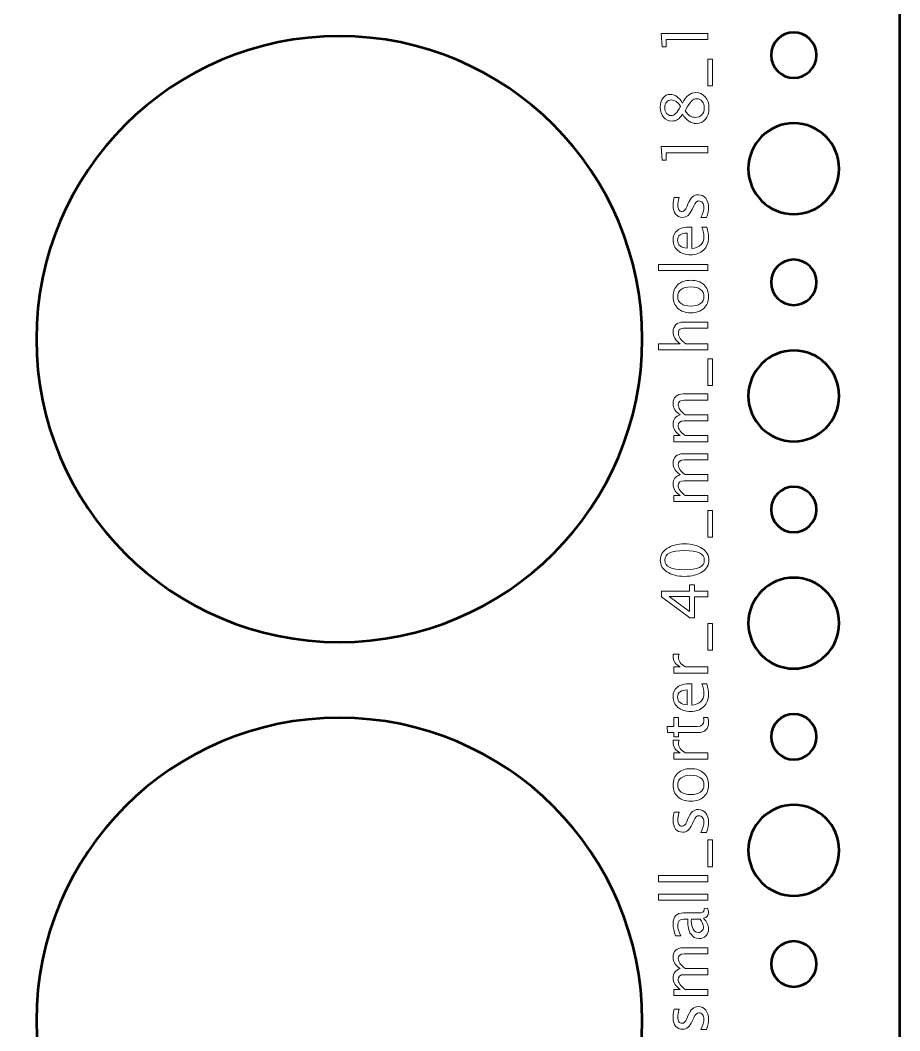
# Model space of a CAD drawing. Header units: centimetres. Extents: x -10.4 to 10.4, y -13.4 to 13.4.
# Drawn here: x 4.64 to 10.45, y 1.06 to 7.73 of the extents above; entities that cross this region are included whole.
import ezdxf

# ---------------------------------------------------------------- set-up
doc = ezdxf.new("R2010")
doc.units = ezdxf.units.CM
doc.header["$MEASUREMENT"] = 0
doc.layers.add('Layer 1', color=7, linetype='Continuous')

msp = doc.modelspace()

# ---------------------------------------------------------------- linework, layer by layer
at = {"layer": 'Layer 1', "lineweight": 53}
for points, knots in [([(9.95, -13.45), (9.95, -13.45), (-9.95, -13.45), (-9.95, -13.45), (-9.95, -13.45), (-10.22614, -13.45), (-10.45, -13.22614), (-10.45, -12.95), (-10.45, -12.95), (-10.45, -12.95), (-10.45, 12.95), (-10.45, 12.95), (-10.45, 12.95), (-10.45, 13.22614), (-10.22614, 13.45), (-9.95, 13.45), (-9.95, 13.45), (-9.95, 13.45), (9.95, 13.45), (9.95, 13.45), (9.95, 13.45), (10.22614, 13.45), (10.45, 13.22614), (10.45, 12.95), (10.45, 12.95), (10.45, 12.95), (10.45, -12.95), (10.45, -12.95), (10.45, -12.95), (10.45, -13.22614), (10.22614, -13.45), (9.95, -13.45)], [0, 0, 0, 0, 0.1111111, 0.1111111, 0.1111111, 0.1111111, 0.2222222, 0.2222222, 0.2222222, 0.2222222, 0.3333333, 0.3333333, 0.3333333, 0.3333333, 0.4444444, 0.4444444, 0.4444444, 0.4444444, 0.5555556, 0.5555556, 0.5555556, 0.5555556, 0.6666667, 0.6666667, 0.6666667, 0.6666667, 0.7777778, 0.7777778, 0.7777778, 0.7777778, 1, 1, 1, 1]), ([(4.75, 5.625), (4.75, 6.72957), (5.64543, 7.625), (6.75, 7.625), (6.75, 7.625), (7.85457, 7.625), (8.75, 6.72957), (8.75, 5.625), (8.75, 5.625), (8.75, 4.52043), (7.85457, 3.625), (6.75, 3.625), (6.75, 3.625), (5.64543, 3.625), (4.75, 4.52043), (4.75, 5.625)], [0, 0, 0, 0, 0.2, 0.2, 0.2, 0.2, 0.4, 0.4, 0.4, 0.4, 0.6, 0.6, 0.6, 0.6, 1, 1, 1, 1]), ([(9.75, 7.35), (9.66716, 7.35), (9.6, 7.41716), (9.6, 7.5), (9.6, 7.5), (9.6, 7.58284), (9.66716, 7.65), (9.75, 7.65), (9.75, 7.65), (9.83284, 7.65), (9.9, 7.58284), (9.9, 7.5), (9.9, 7.5), (9.9, 7.41716), (9.83284, 7.35), (9.75, 7.35)], [0, 0, 0, 0, 0.2, 0.2, 0.2, 0.2, 0.4, 0.4, 0.4, 0.4, 0.6, 0.6, 0.6, 0.6, 1, 1, 1, 1]), ([(9.75, 6.45), (9.58431, 6.45), (9.45, 6.58431), (9.45, 6.75), (9.45, 6.75), (9.45, 6.91569), (9.58431, 7.05), (9.75, 7.05), (9.75, 7.05), (9.91569, 7.05), (10.05, 6.91569), (10.05, 6.75), (10.05, 6.75), (10.05, 6.58431), (9.91569, 6.45), (9.75, 6.45)], [0, 0, 0, 0, 0.2, 0.2, 0.2, 0.2, 0.4, 0.4, 0.4, 0.4, 0.6, 0.6, 0.6, 0.6, 1, 1, 1, 1]), ([(9.75, 5.85), (9.66716, 5.85), (9.6, 5.91716), (9.6, 6), (9.6, 6), (9.6, 6.08284), (9.66716, 6.15), (9.75, 6.15), (9.75, 6.15), (9.83284, 6.15), (9.9, 6.08284), (9.9, 6), (9.9, 6), (9.9, 5.91716), (9.83284, 5.85), (9.75, 5.85)], [0, 0, 0, 0, 0.2, 0.2, 0.2, 0.2, 0.4, 0.4, 0.4, 0.4, 0.6, 0.6, 0.6, 0.6, 1, 1, 1, 1]), ([(9.75, 4.95), (9.58431, 4.95), (9.45, 5.08431), (9.45, 5.25), (9.45, 5.25), (9.45, 5.41569), (9.58431, 5.55), (9.75, 5.55), (9.75, 5.55), (9.91569, 5.55), (10.05, 5.41569), (10.05, 5.25), (10.05, 5.25), (10.05, 5.08431), (9.91569, 4.95), (9.75, 4.95)], [0, 0, 0, 0, 0.2, 0.2, 0.2, 0.2, 0.4, 0.4, 0.4, 0.4, 0.6, 0.6, 0.6, 0.6, 1, 1, 1, 1]), ([(9.75, 4.35), (9.66716, 4.35), (9.6, 4.41716), (9.6, 4.5), (9.6, 4.5), (9.6, 4.58284), (9.66716, 4.65), (9.75, 4.65), (9.75, 4.65), (9.83284, 4.65), (9.9, 4.58284), (9.9, 4.5), (9.9, 4.5), (9.9, 4.41716), (9.83284, 4.35), (9.75, 4.35)], [0, 0, 0, 0, 0.2, 0.2, 0.2, 0.2, 0.4, 0.4, 0.4, 0.4, 0.6, 0.6, 0.6, 0.6, 1, 1, 1, 1]), ([(9.75, 3.45), (9.58431, 3.45), (9.45, 3.58431), (9.45, 3.75), (9.45, 3.75), (9.45, 3.91569), (9.58431, 4.05), (9.75, 4.05), (9.75, 4.05), (9.91569, 4.05), (10.05, 3.91569), (10.05, 3.75), (10.05, 3.75), (10.05, 3.58431), (9.91569, 3.45), (9.75, 3.45)], [0, 0, 0, 0, 0.2, 0.2, 0.2, 0.2, 0.4, 0.4, 0.4, 0.4, 0.6, 0.6, 0.6, 0.6, 1, 1, 1, 1]), ([(9.75, 2.85), (9.66716, 2.85), (9.6, 2.91716), (9.6, 3), (9.6, 3), (9.6, 3.08284), (9.66716, 3.15), (9.75, 3.15), (9.75, 3.15), (9.83284, 3.15), (9.9, 3.08284), (9.9, 3), (9.9, 3), (9.9, 2.91716), (9.83284, 2.85), (9.75, 2.85)], [0, 0, 0, 0, 0.2, 0.2, 0.2, 0.2, 0.4, 0.4, 0.4, 0.4, 0.6, 0.6, 0.6, 0.6, 1, 1, 1, 1]), ([(4.75, 1.125), (4.75, 2.22957), (5.64543, 3.125), (6.75, 3.125), (6.75, 3.125), (7.85457, 3.125), (8.75, 2.22957), (8.75, 1.125), (8.75, 1.125), (8.75, 0.02043), (7.85457, -0.875), (6.75, -0.875), (6.75, -0.875), (5.64543, -0.875), (4.75, 0.02043), (4.75, 1.125)], [0, 0, 0, 0, 0.2, 0.2, 0.2, 0.2, 0.4, 0.4, 0.4, 0.4, 0.6, 0.6, 0.6, 0.6, 1, 1, 1, 1]), ([(9.75, 1.95), (9.58431, 1.95), (9.45, 2.08431), (9.45, 2.25), (9.45, 2.25), (9.45, 2.41569), (9.58431, 2.55), (9.75, 2.55), (9.75, 2.55), (9.91569, 2.55), (10.05, 2.41569), (10.05, 2.25), (10.05, 2.25), (10.05, 2.08431), (9.91569, 1.95), (9.75, 1.95)], [0, 0, 0, 0, 0.2, 0.2, 0.2, 0.2, 0.4, 0.4, 0.4, 0.4, 0.6, 0.6, 0.6, 0.6, 1, 1, 1, 1]), ([(9.75, 1.35), (9.66716, 1.35), (9.6, 1.41716), (9.6, 1.5), (9.6, 1.5), (9.6, 1.58284), (9.66716, 1.65), (9.75, 1.65), (9.75, 1.65), (9.83284, 1.65), (9.9, 1.58284), (9.9, 1.5), (9.9, 1.5), (9.9, 1.41716), (9.83284, 1.35), (9.75, 1.35)], [0, 0, 0, 0, 0.2, 0.2, 0.2, 0.2, 0.4, 0.4, 0.4, 0.4, 0.6, 0.6, 0.6, 0.6, 1, 1, 1, 1])]:
    msp.add_open_spline(points, degree=3, knots=knots, dxfattribs=at)
at = {"layer": 'Layer 1', "color": 5, "lineweight": 9}
for points, knots in [([(9.18252, 7.60231), (9.18252, 7.60231), (8.90693, 7.60231), (8.90693, 7.60231), (8.90693, 7.60231), (8.90693, 7.60231), (8.90693, 7.55363), (8.90693, 7.55363), (8.90693, 7.55363), (8.90693, 7.55363), (8.88153, 7.55363), (8.88153, 7.55363), (8.88153, 7.55363), (8.88153, 7.55363), (8.87391, 7.64295), (8.87391, 7.64295), (8.87391, 7.64295), (8.87391, 7.64295), (9.18252, 7.64295), (9.18252, 7.64295), (9.18252, 7.64295), (9.18252, 7.64295), (9.18252, 7.60231), (9.18252, 7.60231)], [0, 0, 0, 0, 0.1428571, 0.1428571, 0.1428571, 0.1428571, 0.2857143, 0.2857143, 0.2857143, 0.2857143, 0.4285714, 0.4285714, 0.4285714, 0.4285714, 0.5714286, 0.5714286, 0.5714286, 0.5714286, 0.7142857, 0.7142857, 0.7142857, 0.7142857, 1, 1, 1, 1]), ([(9.213, 7.29751), (9.213, 7.29751), (9.18252, 7.29751), (9.18252, 7.29751), (9.18252, 7.29751), (9.18252, 7.29751), (9.18252, 7.47362), (9.18252, 7.47362), (9.18252, 7.47362), (9.18252, 7.47362), (9.213, 7.47362), (9.213, 7.47362), (9.213, 7.47362), (9.213, 7.47362), (9.213, 7.29751), (9.213, 7.29751)], [0, 0, 0, 0, 0.2, 0.2, 0.2, 0.2, 0.4, 0.4, 0.4, 0.4, 0.6, 0.6, 0.6, 0.6, 1, 1, 1, 1]), ([(9.01594, 7.10941), (9.00423, 7.09261), (8.99336, 7.0809), (8.98327, 7.07434), (8.98327, 7.07434), (8.97325, 7.06778), (8.96112, 7.06453), (8.94694, 7.06453), (8.94694, 7.06453), (8.92379, 7.06453), (8.90503, 7.073), (8.89056, 7.08986), (8.89056, 7.08986), (8.8761, 7.1068), (8.86883, 7.12888), (8.86883, 7.15611), (8.86883, 7.15611), (8.86883, 7.18123), (8.87497, 7.20162), (8.88725, 7.21721), (8.88725, 7.21721), (8.89945, 7.23281), (8.9154, 7.24064), (8.93494, 7.24064), (8.93494, 7.24064), (8.96458, 7.24064), (8.9916, 7.22166), (9.01594, 7.18377), (9.01594, 7.18377), (9.03852, 7.22984), (9.06766, 7.25291), (9.10336, 7.25291), (9.10336, 7.25291), (9.12883, 7.25291), (9.14964, 7.24325), (9.16587, 7.22399), (9.16587, 7.22399), (9.18203, 7.20473), (9.19014, 7.17996), (9.19014, 7.14962), (9.19014, 7.14962), (9.19014, 7.11935), (9.18252, 7.09494), (9.16728, 7.07632), (9.16728, 7.07632), (9.15211, 7.05776), (9.13207, 7.04845), (9.10731, 7.04845), (9.10731, 7.04845), (9.07062, 7.04845), (9.04021, 7.06877), (9.01594, 7.10941)], [0, 0, 0, 0, 0.0714286, 0.0714286, 0.0714286, 0.0714286, 0.1428571, 0.1428571, 0.1428571, 0.1428571, 0.2142857, 0.2142857, 0.2142857, 0.2142857, 0.2857143, 0.2857143, 0.2857143, 0.2857143, 0.3571429, 0.3571429, 0.3571429, 0.3571429, 0.4285714, 0.4285714, 0.4285714, 0.4285714, 0.5, 0.5, 0.5, 0.5, 0.5714286, 0.5714286, 0.5714286, 0.5714286, 0.6428571, 0.6428571, 0.6428571, 0.6428571, 0.7142857, 0.7142857, 0.7142857, 0.7142857, 0.7857143, 0.7857143, 0.7857143, 0.7857143, 0.8571429, 0.8571429, 0.8571429, 0.8571429, 1, 1, 1, 1]), ([(9.03245, 7.13156), (9.04515, 7.11505), (9.05623, 7.10383), (9.06568, 7.09791), (9.06568, 7.09791), (9.07514, 7.09205), (9.08685, 7.08909), (9.10096, 7.08909), (9.10096, 7.08909), (9.11846, 7.08909), (9.13264, 7.09473), (9.14343, 7.10609), (9.14343, 7.10609), (9.15423, 7.11745), (9.15966, 7.13234), (9.15966, 7.15089), (9.15966, 7.15089), (9.15966, 7.16874), (9.15507, 7.18328), (9.14583, 7.1945), (9.14583, 7.1945), (9.13659, 7.20578), (9.12459, 7.21143), (9.10985, 7.21143), (9.10985, 7.21143), (9.098, 7.21143), (9.08791, 7.20797), (9.07972, 7.20099), (9.07972, 7.20099), (9.07154, 7.194), (9.06152, 7.18053), (9.04966, 7.16056), (9.04966, 7.16056), (9.04966, 7.16056), (9.03245, 7.13156), (9.03245, 7.13156)], [0, 0, 0, 0, 0.1, 0.1, 0.1, 0.1, 0.2, 0.2, 0.2, 0.2, 0.3, 0.3, 0.3, 0.3, 0.4, 0.4, 0.4, 0.4, 0.5, 0.5, 0.5, 0.5, 0.6, 0.6, 0.6, 0.6, 0.7, 0.7, 0.7, 0.7, 0.8, 0.8, 0.8, 0.8, 1, 1, 1, 1]), ([(9.00317, 7.16105), (8.98433, 7.18956), (8.96345, 7.20381), (8.94038, 7.20381), (8.94038, 7.20381), (8.92803, 7.20381), (8.91815, 7.19901), (8.9106, 7.18949), (8.9106, 7.18949), (8.90305, 7.17989), (8.89931, 7.1674), (8.89931, 7.15195), (8.89931, 7.15195), (8.89931, 7.13699), (8.90298, 7.12479), (8.91039, 7.1154), (8.91039, 7.1154), (8.9178, 7.10602), (8.92739, 7.10136), (8.93911, 7.10136), (8.93911, 7.10136), (8.95061, 7.10136), (8.96084, 7.1056), (8.97001, 7.11406), (8.97001, 7.11406), (8.97911, 7.12253), (8.99019, 7.13819), (9.00317, 7.16105)], [0, 0, 0, 0, 0.125, 0.125, 0.125, 0.125, 0.25, 0.25, 0.25, 0.25, 0.375, 0.375, 0.375, 0.375, 0.5, 0.5, 0.5, 0.5, 0.625, 0.625, 0.625, 0.625, 0.75, 0.75, 0.75, 0.75, 1, 1, 1, 1]), ([(9.18252, 6.85526), (9.18252, 6.85526), (8.90693, 6.85526), (8.90693, 6.85526), (8.90693, 6.85526), (8.90693, 6.85526), (8.90693, 6.80658), (8.90693, 6.80658), (8.90693, 6.80658), (8.90693, 6.80658), (8.88153, 6.80658), (8.88153, 6.80658), (8.88153, 6.80658), (8.88153, 6.80658), (8.87391, 6.8959), (8.87391, 6.8959), (8.87391, 6.8959), (8.87391, 6.8959), (9.18252, 6.8959), (9.18252, 6.8959), (9.18252, 6.8959), (9.18252, 6.8959), (9.18252, 6.85526), (9.18252, 6.85526)], [0, 0, 0, 0, 0.1428571, 0.1428571, 0.1428571, 0.1428571, 0.2857143, 0.2857143, 0.2857143, 0.2857143, 0.4285714, 0.4285714, 0.4285714, 0.4285714, 0.5714286, 0.5714286, 0.5714286, 0.5714286, 0.7142857, 0.7142857, 0.7142857, 0.7142857, 1, 1, 1, 1]), ([(9.17448, 6.42721), (9.17448, 6.42721), (9.13722, 6.42721), (9.13722, 6.42721), (9.13722, 6.42721), (9.15049, 6.45381), (9.15712, 6.47688), (9.15712, 6.49656), (9.15712, 6.49656), (9.15712, 6.50827), (9.15395, 6.51801), (9.1476, 6.5257), (9.1476, 6.5257), (9.14132, 6.53339), (9.13341, 6.53727), (9.12389, 6.53727), (9.12389, 6.53727), (9.10999, 6.53727), (9.09849, 6.52648), (9.08939, 6.50489), (9.08939, 6.50489), (9.08939, 6.50489), (9.0793, 6.48111), (9.0793, 6.48111), (9.0793, 6.48111), (9.06476, 6.44604), (9.04374, 6.42848), (9.01643, 6.42848), (9.01643, 6.42848), (8.99689, 6.42848), (8.98151, 6.43539), (8.97029, 6.44922), (8.97029, 6.44922), (8.95907, 6.46305), (8.9535, 6.48203), (8.9535, 6.50609), (8.9535, 6.50609), (8.9535, 6.51858), (8.95519, 6.5341), (8.95865, 6.55251), (8.95865, 6.55251), (8.95865, 6.55251), (8.96027, 6.56098), (8.96027, 6.56098), (8.96027, 6.56098), (8.96027, 6.56098), (8.99414, 6.56098), (8.99414, 6.56098), (8.99414, 6.56098), (8.98736, 6.53833), (8.98398, 6.52027), (8.98398, 6.50679), (8.98398, 6.50679), (8.98398, 6.49494), (8.98659, 6.48556), (8.99174, 6.47843), (8.99174, 6.47843), (8.99689, 6.47137), (9.0038, 6.46785), (9.01248, 6.46785), (9.01248, 6.46785), (9.02469, 6.46785), (9.03506, 6.47772), (9.04346, 6.49755), (9.04346, 6.49755), (9.04346, 6.49755), (9.05171, 6.51709), (9.05171, 6.51709), (9.05171, 6.51709), (9.06102, 6.53925), (9.0709, 6.55491), (9.08127, 6.56408), (9.08127, 6.56408), (9.09165, 6.57333), (9.10463, 6.57791), (9.12015, 6.57791), (9.12015, 6.57791), (9.13983, 6.57791), (9.15599, 6.57015), (9.16862, 6.55456), (9.16862, 6.55456), (9.18125, 6.53904), (9.1876, 6.51914), (9.1876, 6.49494), (9.1876, 6.49494), (9.1876, 6.47631), (9.18323, 6.45381), (9.17448, 6.42721)], [0, 0, 0, 0, 0.0434783, 0.0434783, 0.0434783, 0.0434783, 0.0869565, 0.0869565, 0.0869565, 0.0869565, 0.1304348, 0.1304348, 0.1304348, 0.1304348, 0.173913, 0.173913, 0.173913, 0.173913, 0.2173913, 0.2173913, 0.2173913, 0.2173913, 0.2608696, 0.2608696, 0.2608696, 0.2608696, 0.3043478, 0.3043478, 0.3043478, 0.3043478, 0.3478261, 0.3478261, 0.3478261, 0.3478261, 0.3913043, 0.3913043, 0.3913043, 0.3913043, 0.4347826, 0.4347826, 0.4347826, 0.4347826, 0.4782609, 0.4782609, 0.4782609, 0.4782609, 0.5217391, 0.5217391, 0.5217391, 0.5217391, 0.5652174, 0.5652174, 0.5652174, 0.5652174, 0.6086957, 0.6086957, 0.6086957, 0.6086957, 0.6521739, 0.6521739, 0.6521739, 0.6521739, 0.6956522, 0.6956522, 0.6956522, 0.6956522, 0.7391304, 0.7391304, 0.7391304, 0.7391304, 0.7826087, 0.7826087, 0.7826087, 0.7826087, 0.826087, 0.826087, 0.826087, 0.826087, 0.8695652, 0.8695652, 0.8695652, 0.8695652, 0.9130435, 0.9130435, 0.9130435, 0.9130435, 1, 1, 1, 1]), ([(9.17532, 6.36406), (9.18351, 6.33675), (9.1876, 6.3134), (9.1876, 6.29392), (9.1876, 6.29392), (9.1876, 6.26069), (9.17659, 6.23367), (9.15465, 6.21286), (9.15465, 6.21286), (9.13271, 6.19204), (9.10427, 6.1816), (9.06928, 6.1816), (9.06928, 6.1816), (9.03534, 6.1816), (9.00747, 6.19077), (8.98567, 6.20919), (8.98567, 6.20919), (8.96394, 6.2276), (8.95308, 6.25117), (8.95308, 6.27988), (8.95308, 6.27988), (8.95308, 6.30705), (8.96274, 6.32807), (8.98207, 6.34289), (8.98207, 6.34289), (9.00141, 6.35771), (9.02878, 6.36511), (9.06427, 6.36511), (9.06427, 6.36511), (9.06427, 6.36511), (9.07669, 6.3649), (9.07669, 6.3649), (9.07669, 6.3649), (9.07669, 6.3649), (9.07669, 6.22309), (9.07669, 6.22309), (9.07669, 6.22309), (9.13031, 6.22901), (9.15712, 6.25519), (9.15712, 6.30154), (9.15712, 6.30154), (9.15712, 6.31855), (9.15232, 6.33936), (9.14273, 6.36406), (9.14273, 6.36406), (9.14273, 6.36406), (9.17532, 6.36406), (9.17532, 6.36406)], [0, 0, 0, 0, 0.0769231, 0.0769231, 0.0769231, 0.0769231, 0.1538462, 0.1538462, 0.1538462, 0.1538462, 0.2307692, 0.2307692, 0.2307692, 0.2307692, 0.3076923, 0.3076923, 0.3076923, 0.3076923, 0.3846154, 0.3846154, 0.3846154, 0.3846154, 0.4615385, 0.4615385, 0.4615385, 0.4615385, 0.5384615, 0.5384615, 0.5384615, 0.5384615, 0.6153846, 0.6153846, 0.6153846, 0.6153846, 0.6923077, 0.6923077, 0.6923077, 0.6923077, 0.7692308, 0.7692308, 0.7692308, 0.7692308, 0.8461538, 0.8461538, 0.8461538, 0.8461538, 1, 1, 1, 1]), ([(9.04621, 6.2252), (9.04621, 6.2252), (9.04621, 6.32426), (9.04621, 6.32426), (9.04621, 6.32426), (9.00444, 6.32426), (8.98355, 6.30867), (8.98355, 6.27755), (8.98355, 6.27755), (8.98355, 6.24623), (9.00444, 6.2288), (9.04621, 6.2252)], [0, 0, 0, 0, 0.25, 0.25, 0.25, 0.25, 0.5, 0.5, 0.5, 0.5, 1, 1, 1, 1]), ([(9.18252, 6.07704), (9.18252, 6.07704), (8.85613, 6.07704), (8.85613, 6.07704), (8.85613, 6.07704), (8.85613, 6.07704), (8.85613, 6.11768), (8.85613, 6.11768), (8.85613, 6.11768), (8.85613, 6.11768), (9.18252, 6.11768), (9.18252, 6.11768), (9.18252, 6.11768), (9.18252, 6.11768), (9.18252, 6.07704), (9.18252, 6.07704)], [0, 0, 0, 0, 0.2, 0.2, 0.2, 0.2, 0.4, 0.4, 0.4, 0.4, 0.6, 0.6, 0.6, 0.6, 1, 1, 1, 1]), ([(9.1876, 5.90629), (9.1876, 5.87334), (9.17709, 5.84724), (9.15606, 5.82805), (9.15606, 5.82805), (9.13504, 5.80879), (9.10646, 5.79919), (9.07041, 5.79919), (9.07041, 5.79919), (9.03443, 5.79919), (9.00592, 5.80879), (8.98497, 5.82805), (8.98497, 5.82805), (8.96401, 5.84724), (8.9535, 5.87334), (8.9535, 5.90629), (8.9535, 5.90629), (8.9535, 5.93924), (8.96401, 5.96535), (8.98497, 5.98454), (8.98497, 5.98454), (9.00592, 6.0038), (9.03443, 6.01339), (9.07041, 6.01339), (9.07041, 6.01339), (9.10646, 6.01339), (9.13504, 6.0038), (9.15606, 5.98454), (9.15606, 5.98454), (9.17709, 5.96535), (9.1876, 5.93924), (9.1876, 5.90629)], [0, 0, 0, 0, 0.1111111, 0.1111111, 0.1111111, 0.1111111, 0.2222222, 0.2222222, 0.2222222, 0.2222222, 0.3333333, 0.3333333, 0.3333333, 0.3333333, 0.4444444, 0.4444444, 0.4444444, 0.4444444, 0.5555556, 0.5555556, 0.5555556, 0.5555556, 0.6666667, 0.6666667, 0.6666667, 0.6666667, 0.7777778, 0.7777778, 0.7777778, 0.7777778, 1, 1, 1, 1]), ([(9.15712, 5.90622), (9.15712, 5.92633), (9.14957, 5.94199), (9.1344, 5.95314), (9.1344, 5.95314), (9.1193, 5.96422), (9.098, 5.96979), (9.07041, 5.96979), (9.07041, 5.96979), (9.04296, 5.96979), (9.02165, 5.96422), (9.00656, 5.95314), (9.00656, 5.95314), (8.99153, 5.94199), (8.98398, 5.92633), (8.98398, 5.90622), (8.98398, 5.90622), (8.98398, 5.88604), (8.99153, 5.87038), (9.00656, 5.85937), (9.00656, 5.85937), (9.02165, 5.8483), (9.04296, 5.84279), (9.07041, 5.84279), (9.07041, 5.84279), (9.098, 5.84279), (9.1193, 5.8483), (9.1344, 5.85937), (9.1344, 5.85937), (9.14957, 5.87038), (9.15712, 5.88604), (9.15712, 5.90622)], [0, 0, 0, 0, 0.1111111, 0.1111111, 0.1111111, 0.1111111, 0.2222222, 0.2222222, 0.2222222, 0.2222222, 0.3333333, 0.3333333, 0.3333333, 0.3333333, 0.4444444, 0.4444444, 0.4444444, 0.4444444, 0.5555556, 0.5555556, 0.5555556, 0.5555556, 0.6666667, 0.6666667, 0.6666667, 0.6666667, 0.7777778, 0.7777778, 0.7777778, 0.7777778, 1, 1, 1, 1]), ([(9.18252, 5.55422), (9.18252, 5.55422), (8.85613, 5.55422), (8.85613, 5.55422), (8.85613, 5.55422), (8.85613, 5.55422), (8.85613, 5.59486), (8.85613, 5.59486), (8.85613, 5.59486), (8.85613, 5.59486), (9.00056, 5.59486), (9.00056, 5.59486), (9.00056, 5.59486), (8.96916, 5.61638), (8.9535, 5.64277), (8.9535, 5.67395), (8.9535, 5.67395), (8.9535, 5.69357), (8.95964, 5.70916), (8.97198, 5.72066), (8.97198, 5.72066), (8.98426, 5.73216), (9.00084, 5.73794), (9.02158, 5.73794), (9.02158, 5.73794), (9.02158, 5.73794), (9.18252, 5.73794), (9.18252, 5.73794), (9.18252, 5.73794), (9.18252, 5.73794), (9.18252, 5.69731), (9.18252, 5.69731), (9.18252, 5.69731), (9.18252, 5.69731), (9.03485, 5.69731), (9.03485, 5.69731), (9.03485, 5.69731), (9.0182, 5.69731), (9.00634, 5.69484), (8.99929, 5.68997), (8.99929, 5.68997), (8.99216, 5.68503), (8.98863, 5.67691), (8.98863, 5.66556), (8.98863, 5.66556), (8.98863, 5.64058), (9.00493, 5.61701), (9.03753, 5.59486), (9.03753, 5.59486), (9.03753, 5.59486), (9.18252, 5.59486), (9.18252, 5.59486), (9.18252, 5.59486), (9.18252, 5.59486), (9.18252, 5.55422), (9.18252, 5.55422)], [0, 0, 0, 0, 0.0666667, 0.0666667, 0.0666667, 0.0666667, 0.1333333, 0.1333333, 0.1333333, 0.1333333, 0.2, 0.2, 0.2, 0.2, 0.2666667, 0.2666667, 0.2666667, 0.2666667, 0.3333333, 0.3333333, 0.3333333, 0.3333333, 0.4, 0.4, 0.4, 0.4, 0.4666667, 0.4666667, 0.4666667, 0.4666667, 0.5333333, 0.5333333, 0.5333333, 0.5333333, 0.6, 0.6, 0.6, 0.6, 0.6666667, 0.6666667, 0.6666667, 0.6666667, 0.7333333, 0.7333333, 0.7333333, 0.7333333, 0.8, 0.8, 0.8, 0.8, 0.8666667, 0.8666667, 0.8666667, 0.8666667, 1, 1, 1, 1]), ([(9.213, 5.31969), (9.213, 5.31969), (9.18252, 5.31969), (9.18252, 5.31969), (9.18252, 5.31969), (9.18252, 5.31969), (9.18252, 5.4958), (9.18252, 5.4958), (9.18252, 5.4958), (9.18252, 5.4958), (9.213, 5.4958), (9.213, 5.4958), (9.213, 5.4958), (9.213, 5.4958), (9.213, 5.31969), (9.213, 5.31969)], [0, 0, 0, 0, 0.2, 0.2, 0.2, 0.2, 0.4, 0.4, 0.4, 0.4, 0.6, 0.6, 0.6, 0.6, 1, 1, 1, 1]), ([(9.18252, 4.9473), (9.18252, 4.9473), (8.95816, 4.9473), (8.95816, 4.9473), (8.95816, 4.9473), (8.95816, 4.9473), (8.95816, 4.98794), (8.95816, 4.98794), (8.95816, 4.98794), (8.95816, 4.98794), (9.00056, 4.98794), (9.00056, 4.98794), (9.00056, 4.98794), (8.96916, 5.00777), (8.9535, 5.03317), (8.9535, 5.06428), (8.9535, 5.06428), (8.9535, 5.09427), (8.96916, 5.11466), (9.00056, 5.12552), (9.00056, 5.12552), (8.96888, 5.14478), (8.95308, 5.1699), (8.95308, 5.20073), (8.95308, 5.20073), (8.95308, 5.22042), (8.95886, 5.23573), (8.9705, 5.24666), (8.9705, 5.24666), (8.98214, 5.2576), (8.99844, 5.2631), (9.0194, 5.2631), (9.0194, 5.2631), (9.0194, 5.2631), (9.18252, 5.2631), (9.18252, 5.2631), (9.18252, 5.2631), (9.18252, 5.2631), (9.18252, 5.22246), (9.18252, 5.22246), (9.18252, 5.22246), (9.18252, 5.22246), (9.0261, 5.22246), (9.0261, 5.22246), (9.0261, 5.22246), (9.00056, 5.22246), (8.98779, 5.2123), (8.98779, 5.19198), (8.98779, 5.19198), (8.98779, 5.17089), (9.00268, 5.14873), (9.03252, 5.12552), (9.03252, 5.12552), (9.03252, 5.12552), (9.18252, 5.12552), (9.18252, 5.12552), (9.18252, 5.12552), (9.18252, 5.12552), (9.18252, 5.08488), (9.18252, 5.08488), (9.18252, 5.08488), (9.18252, 5.08488), (9.02596, 5.08488), (9.02596, 5.08488), (9.02596, 5.08488), (9.00021, 5.08488), (8.98736, 5.07458), (8.98736, 5.05391), (8.98736, 5.05391), (8.98736, 5.03338), (9.00232, 5.01136), (9.03231, 4.98794), (9.03231, 4.98794), (9.03231, 4.98794), (9.18252, 4.98794), (9.18252, 4.98794), (9.18252, 4.98794), (9.18252, 4.98794), (9.18252, 4.9473), (9.18252, 4.9473)], [0, 0, 0, 0, 0.047619, 0.047619, 0.047619, 0.047619, 0.0952381, 0.0952381, 0.0952381, 0.0952381, 0.1428571, 0.1428571, 0.1428571, 0.1428571, 0.1904762, 0.1904762, 0.1904762, 0.1904762, 0.2380952, 0.2380952, 0.2380952, 0.2380952, 0.2857143, 0.2857143, 0.2857143, 0.2857143, 0.3333333, 0.3333333, 0.3333333, 0.3333333, 0.3809524, 0.3809524, 0.3809524, 0.3809524, 0.4285714, 0.4285714, 0.4285714, 0.4285714, 0.4761905, 0.4761905, 0.4761905, 0.4761905, 0.5238095, 0.5238095, 0.5238095, 0.5238095, 0.5714286, 0.5714286, 0.5714286, 0.5714286, 0.6190476, 0.6190476, 0.6190476, 0.6190476, 0.6666667, 0.6666667, 0.6666667, 0.6666667, 0.7142857, 0.7142857, 0.7142857, 0.7142857, 0.7619048, 0.7619048, 0.7619048, 0.7619048, 0.8095238, 0.8095238, 0.8095238, 0.8095238, 0.8571429, 0.8571429, 0.8571429, 0.8571429, 0.9047619, 0.9047619, 0.9047619, 0.9047619, 1, 1, 1, 1]), ([(9.18252, 4.55205), (9.18252, 4.55205), (8.95816, 4.55205), (8.95816, 4.55205), (8.95816, 4.55205), (8.95816, 4.55205), (8.95816, 4.59269), (8.95816, 4.59269), (8.95816, 4.59269), (8.95816, 4.59269), (9.00056, 4.59269), (9.00056, 4.59269), (9.00056, 4.59269), (8.96916, 4.61252), (8.9535, 4.63792), (8.9535, 4.66903), (8.9535, 4.66903), (8.9535, 4.69902), (8.96916, 4.71941), (9.00056, 4.73027), (9.00056, 4.73027), (8.96888, 4.74953), (8.95308, 4.77465), (8.95308, 4.80548), (8.95308, 4.80548), (8.95308, 4.82517), (8.95886, 4.84048), (8.9705, 4.85141), (8.9705, 4.85141), (8.98214, 4.86235), (8.99844, 4.86785), (9.0194, 4.86785), (9.0194, 4.86785), (9.0194, 4.86785), (9.18252, 4.86785), (9.18252, 4.86785), (9.18252, 4.86785), (9.18252, 4.86785), (9.18252, 4.82721), (9.18252, 4.82721), (9.18252, 4.82721), (9.18252, 4.82721), (9.0261, 4.82721), (9.0261, 4.82721), (9.0261, 4.82721), (9.00056, 4.82721), (8.98779, 4.81705), (8.98779, 4.79673), (8.98779, 4.79673), (8.98779, 4.77564), (9.00268, 4.75348), (9.03252, 4.73027), (9.03252, 4.73027), (9.03252, 4.73027), (9.18252, 4.73027), (9.18252, 4.73027), (9.18252, 4.73027), (9.18252, 4.73027), (9.18252, 4.68963), (9.18252, 4.68963), (9.18252, 4.68963), (9.18252, 4.68963), (9.02596, 4.68963), (9.02596, 4.68963), (9.02596, 4.68963), (9.00021, 4.68963), (8.98736, 4.67933), (8.98736, 4.65866), (8.98736, 4.65866), (8.98736, 4.63813), (9.00232, 4.61611), (9.03231, 4.59269), (9.03231, 4.59269), (9.03231, 4.59269), (9.18252, 4.59269), (9.18252, 4.59269), (9.18252, 4.59269), (9.18252, 4.59269), (9.18252, 4.55205), (9.18252, 4.55205)], [0, 0, 0, 0, 0.047619, 0.047619, 0.047619, 0.047619, 0.0952381, 0.0952381, 0.0952381, 0.0952381, 0.1428571, 0.1428571, 0.1428571, 0.1428571, 0.1904762, 0.1904762, 0.1904762, 0.1904762, 0.2380952, 0.2380952, 0.2380952, 0.2380952, 0.2857143, 0.2857143, 0.2857143, 0.2857143, 0.3333333, 0.3333333, 0.3333333, 0.3333333, 0.3809524, 0.3809524, 0.3809524, 0.3809524, 0.4285714, 0.4285714, 0.4285714, 0.4285714, 0.4761905, 0.4761905, 0.4761905, 0.4761905, 0.5238095, 0.5238095, 0.5238095, 0.5238095, 0.5714286, 0.5714286, 0.5714286, 0.5714286, 0.6190476, 0.6190476, 0.6190476, 0.6190476, 0.6666667, 0.6666667, 0.6666667, 0.6666667, 0.7142857, 0.7142857, 0.7142857, 0.7142857, 0.7619048, 0.7619048, 0.7619048, 0.7619048, 0.8095238, 0.8095238, 0.8095238, 0.8095238, 0.8571429, 0.8571429, 0.8571429, 0.8571429, 0.9047619, 0.9047619, 0.9047619, 0.9047619, 1, 1, 1, 1]), ([(9.213, 4.31752), (9.213, 4.31752), (9.18252, 4.31752), (9.18252, 4.31752), (9.18252, 4.31752), (9.18252, 4.31752), (9.18252, 4.49363), (9.18252, 4.49363), (9.18252, 4.49363), (9.18252, 4.49363), (9.213, 4.49363), (9.213, 4.49363), (9.213, 4.49363), (9.213, 4.49363), (9.213, 4.31752), (9.213, 4.31752)], [0, 0, 0, 0, 0.2, 0.2, 0.2, 0.2, 0.4, 0.4, 0.4, 0.4, 0.6, 0.6, 0.6, 0.6, 1, 1, 1, 1]), ([(9.19014, 4.16582), (9.19014, 4.13372), (9.17539, 4.10783), (9.14597, 4.08821), (9.14597, 4.08821), (9.11655, 4.06853), (9.07775, 4.05872), (9.02949, 4.05872), (9.02949, 4.05872), (8.98123, 4.05872), (8.94242, 4.06853), (8.913, 4.08821), (8.913, 4.08821), (8.88358, 4.10783), (8.86883, 4.13372), (8.86883, 4.16582), (8.86883, 4.16582), (8.86883, 4.19807), (8.88351, 4.22396), (8.91286, 4.24357), (8.91286, 4.24357), (8.94221, 4.26312), (8.98109, 4.27292), (9.02949, 4.27292), (9.02949, 4.27292), (9.07775, 4.27292), (9.11655, 4.26312), (9.14597, 4.24357), (9.14597, 4.24357), (9.17539, 4.22396), (9.19014, 4.19807), (9.19014, 4.16582)], [0, 0, 0, 0, 0.1111111, 0.1111111, 0.1111111, 0.1111111, 0.2222222, 0.2222222, 0.2222222, 0.2222222, 0.3333333, 0.3333333, 0.3333333, 0.3333333, 0.4444444, 0.4444444, 0.4444444, 0.4444444, 0.5555556, 0.5555556, 0.5555556, 0.5555556, 0.6666667, 0.6666667, 0.6666667, 0.6666667, 0.7777778, 0.7777778, 0.7777778, 0.7777778, 1, 1, 1, 1]), ([(9.15966, 4.16575), (9.15966, 4.20816), (9.11627, 4.22932), (9.02949, 4.22932), (9.02949, 4.22932), (8.9427, 4.22932), (8.89931, 4.20816), (8.89931, 4.16575), (8.89931, 4.16575), (8.89931, 4.12349), (8.9427, 4.10232), (9.02949, 4.10232), (9.02949, 4.10232), (9.11627, 4.10232), (9.15966, 4.12349), (9.15966, 4.16575)], [0, 0, 0, 0, 0.2, 0.2, 0.2, 0.2, 0.4, 0.4, 0.4, 0.4, 0.6, 0.6, 0.6, 0.6, 1, 1, 1, 1]), ([(9.18252, 3.92396), (9.18252, 3.92396), (9.09574, 3.92396), (9.09574, 3.92396), (9.09574, 3.92396), (9.09574, 3.92396), (9.09574, 3.78595), (9.09574, 3.78595), (9.09574, 3.78595), (9.09574, 3.78595), (9.06483, 3.78595), (9.06483, 3.78595), (9.06483, 3.78595), (9.06483, 3.78595), (8.87645, 3.92396), (8.87645, 3.92396), (8.87645, 3.92396), (8.87645, 3.92396), (8.87645, 3.96206), (8.87645, 3.96206), (8.87645, 3.96206), (8.87645, 3.96206), (9.06229, 3.96206), (9.06229, 3.96206), (9.06229, 3.96206), (9.06229, 3.96206), (9.06229, 4.00312), (9.06229, 4.00312), (9.06229, 4.00312), (9.06229, 4.00312), (9.09574, 4.00312), (9.09574, 4.00312), (9.09574, 4.00312), (9.09574, 4.00312), (9.09574, 3.96206), (9.09574, 3.96206), (9.09574, 3.96206), (9.09574, 3.96206), (9.18252, 3.96206), (9.18252, 3.96206), (9.18252, 3.96206), (9.18252, 3.96206), (9.18252, 3.92396), (9.18252, 3.92396)], [0, 0, 0, 0, 0.0833333, 0.0833333, 0.0833333, 0.0833333, 0.1666667, 0.1666667, 0.1666667, 0.1666667, 0.25, 0.25, 0.25, 0.25, 0.3333333, 0.3333333, 0.3333333, 0.3333333, 0.4166667, 0.4166667, 0.4166667, 0.4166667, 0.5, 0.5, 0.5, 0.5, 0.5833333, 0.5833333, 0.5833333, 0.5833333, 0.6666667, 0.6666667, 0.6666667, 0.6666667, 0.75, 0.75, 0.75, 0.75, 0.8333333, 0.8333333, 0.8333333, 0.8333333, 1, 1, 1, 1]), ([(9.06229, 3.8261), (9.06229, 3.8261), (9.06229, 3.9265), (9.06229, 3.9265), (9.06229, 3.9265), (9.06229, 3.9265), (8.92669, 3.9265), (8.92669, 3.9265), (8.92669, 3.9265), (8.92669, 3.9265), (9.06229, 3.8261), (9.06229, 3.8261)], [0, 0, 0, 0, 0.25, 0.25, 0.25, 0.25, 0.5, 0.5, 0.5, 0.5, 1, 1, 1, 1]), ([(9.213, 3.57047), (9.213, 3.57047), (9.18252, 3.57047), (9.18252, 3.57047), (9.18252, 3.57047), (9.18252, 3.57047), (9.18252, 3.74658), (9.18252, 3.74658), (9.18252, 3.74658), (9.18252, 3.74658), (9.213, 3.74658), (9.213, 3.74658), (9.213, 3.74658), (9.213, 3.74658), (9.213, 3.57047), (9.213, 3.57047)], [0, 0, 0, 0, 0.2, 0.2, 0.2, 0.2, 0.4, 0.4, 0.4, 0.4, 0.6, 0.6, 0.6, 0.6, 1, 1, 1, 1]), ([(9.18252, 3.42012), (9.18252, 3.42012), (8.95816, 3.42012), (8.95816, 3.42012), (8.95816, 3.42012), (8.95816, 3.42012), (8.95816, 3.46076), (8.95816, 3.46076), (8.95816, 3.46076), (8.95816, 3.46076), (9.00056, 3.46076), (9.00056, 3.46076), (9.00056, 3.46076), (8.96916, 3.47692), (8.9535, 3.50034), (8.9535, 3.5311), (8.9535, 3.5311), (8.9535, 3.53527), (8.95385, 3.53964), (8.95456, 3.54416), (8.95456, 3.54416), (8.95456, 3.54416), (8.99259, 3.54416), (8.99259, 3.54416), (8.99259, 3.54416), (8.99026, 3.5371), (8.98906, 3.53089), (8.98906, 3.52553), (8.98906, 3.52553), (8.98906, 3.49971), (9.0043, 3.47812), (9.03485, 3.46076), (9.03485, 3.46076), (9.03485, 3.46076), (9.18252, 3.46076), (9.18252, 3.46076), (9.18252, 3.46076), (9.18252, 3.46076), (9.18252, 3.42012), (9.18252, 3.42012)], [0, 0, 0, 0, 0.0909091, 0.0909091, 0.0909091, 0.0909091, 0.1818182, 0.1818182, 0.1818182, 0.1818182, 0.2727273, 0.2727273, 0.2727273, 0.2727273, 0.3636364, 0.3636364, 0.3636364, 0.3636364, 0.4545455, 0.4545455, 0.4545455, 0.4545455, 0.5454545, 0.5454545, 0.5454545, 0.5454545, 0.6363636, 0.6363636, 0.6363636, 0.6363636, 0.7272727, 0.7272727, 0.7272727, 0.7272727, 0.8181818, 0.8181818, 0.8181818, 0.8181818, 1, 1, 1, 1]), ([(9.17532, 3.34893), (9.18351, 3.32162), (9.1876, 3.29827), (9.1876, 3.27879), (9.1876, 3.27879), (9.1876, 3.24556), (9.17659, 3.21854), (9.15465, 3.19773), (9.15465, 3.19773), (9.13271, 3.17691), (9.10427, 3.16647), (9.06928, 3.16647), (9.06928, 3.16647), (9.03534, 3.16647), (9.00747, 3.17564), (8.98567, 3.19406), (8.98567, 3.19406), (8.96394, 3.21247), (8.95308, 3.23604), (8.95308, 3.26475), (8.95308, 3.26475), (8.95308, 3.29192), (8.96274, 3.31294), (8.98207, 3.32776), (8.98207, 3.32776), (9.00141, 3.34258), (9.02878, 3.34998), (9.06427, 3.34998), (9.06427, 3.34998), (9.06427, 3.34998), (9.07669, 3.34977), (9.07669, 3.34977), (9.07669, 3.34977), (9.07669, 3.34977), (9.07669, 3.20796), (9.07669, 3.20796), (9.07669, 3.20796), (9.13031, 3.21388), (9.15712, 3.24006), (9.15712, 3.28641), (9.15712, 3.28641), (9.15712, 3.30342), (9.15232, 3.32423), (9.14273, 3.34893), (9.14273, 3.34893), (9.14273, 3.34893), (9.17532, 3.34893), (9.17532, 3.34893)], [0, 0, 0, 0, 0.0769231, 0.0769231, 0.0769231, 0.0769231, 0.1538462, 0.1538462, 0.1538462, 0.1538462, 0.2307692, 0.2307692, 0.2307692, 0.2307692, 0.3076923, 0.3076923, 0.3076923, 0.3076923, 0.3846154, 0.3846154, 0.3846154, 0.3846154, 0.4615385, 0.4615385, 0.4615385, 0.4615385, 0.5384615, 0.5384615, 0.5384615, 0.5384615, 0.6153846, 0.6153846, 0.6153846, 0.6153846, 0.6923077, 0.6923077, 0.6923077, 0.6923077, 0.7692308, 0.7692308, 0.7692308, 0.7692308, 0.8461538, 0.8461538, 0.8461538, 0.8461538, 1, 1, 1, 1]), ([(9.04621, 3.21007), (9.04621, 3.21007), (9.04621, 3.30913), (9.04621, 3.30913), (9.04621, 3.30913), (9.00444, 3.30913), (8.98355, 3.29354), (8.98355, 3.26242), (8.98355, 3.26242), (8.98355, 3.2311), (9.00444, 3.21367), (9.04621, 3.21007)], [0, 0, 0, 0, 0.25, 0.25, 0.25, 0.25, 0.5, 0.5, 0.5, 0.5, 1, 1, 1, 1]), ([(9.18245, 3.12625), (9.18591, 3.11369), (9.1876, 3.10275), (9.1876, 3.09351), (9.1876, 3.09351), (9.1876, 3.07277), (9.18167, 3.05661), (9.16982, 3.04504), (9.16982, 3.04504), (9.15797, 3.0334), (9.14153, 3.02761), (9.12043, 3.02761), (9.12043, 3.02761), (9.12043, 3.02761), (8.98863, 3.02761), (8.98863, 3.02761), (8.98863, 3.02761), (8.98863, 3.02761), (8.98863, 2.99953), (8.98863, 2.99953), (8.98863, 2.99953), (8.98863, 2.99953), (8.95816, 2.99953), (8.95816, 2.99953), (8.95816, 2.99953), (8.95816, 2.99953), (8.95816, 3.02761), (8.95816, 3.02761), (8.95816, 3.02761), (8.95816, 3.02761), (8.91759, 3.02761), (8.91759, 3.02761), (8.91759, 3.02761), (8.91759, 3.02761), (8.91371, 3.06825), (8.91371, 3.06825), (8.91371, 3.06825), (8.91371, 3.06825), (8.95816, 3.06825), (8.95816, 3.06825), (8.95816, 3.06825), (8.95816, 3.06825), (8.95816, 3.1271), (8.95816, 3.1271), (8.95816, 3.1271), (8.95816, 3.1271), (8.98863, 3.1271), (8.98863, 3.1271), (8.98863, 3.1271), (8.98863, 3.1271), (8.98863, 3.06825), (8.98863, 3.06825), (8.98863, 3.06825), (8.98863, 3.06825), (9.11309, 3.06825), (9.11309, 3.06825), (9.11309, 3.06825), (9.14244, 3.06825), (9.15712, 3.08102), (9.15712, 3.10649), (9.15712, 3.10649), (9.15712, 3.11193), (9.1562, 3.11849), (9.15444, 3.12625), (9.15444, 3.12625), (9.15444, 3.12625), (9.18245, 3.12625), (9.18245, 3.12625)], [0, 0, 0, 0, 0.0555556, 0.0555556, 0.0555556, 0.0555556, 0.1111111, 0.1111111, 0.1111111, 0.1111111, 0.1666667, 0.1666667, 0.1666667, 0.1666667, 0.2222222, 0.2222222, 0.2222222, 0.2222222, 0.2777778, 0.2777778, 0.2777778, 0.2777778, 0.3333333, 0.3333333, 0.3333333, 0.3333333, 0.3888889, 0.3888889, 0.3888889, 0.3888889, 0.4444444, 0.4444444, 0.4444444, 0.4444444, 0.5, 0.5, 0.5, 0.5, 0.5555556, 0.5555556, 0.5555556, 0.5555556, 0.6111111, 0.6111111, 0.6111111, 0.6111111, 0.6666667, 0.6666667, 0.6666667, 0.6666667, 0.7222222, 0.7222222, 0.7222222, 0.7222222, 0.7777778, 0.7777778, 0.7777778, 0.7777778, 0.8333333, 0.8333333, 0.8333333, 0.8333333, 0.8888889, 0.8888889, 0.8888889, 0.8888889, 1, 1, 1, 1]), ([(9.18252, 2.85271), (9.18252, 2.85271), (8.95816, 2.85271), (8.95816, 2.85271), (8.95816, 2.85271), (8.95816, 2.85271), (8.95816, 2.89335), (8.95816, 2.89335), (8.95816, 2.89335), (8.95816, 2.89335), (9.00056, 2.89335), (9.00056, 2.89335), (9.00056, 2.89335), (8.96916, 2.90951), (8.9535, 2.93293), (8.9535, 2.96369), (8.9535, 2.96369), (8.9535, 2.96786), (8.95385, 2.97223), (8.95456, 2.97675), (8.95456, 2.97675), (8.95456, 2.97675), (8.99259, 2.97675), (8.99259, 2.97675), (8.99259, 2.97675), (8.99026, 2.96969), (8.98906, 2.96348), (8.98906, 2.95812), (8.98906, 2.95812), (8.98906, 2.9323), (9.0043, 2.91071), (9.03485, 2.89335), (9.03485, 2.89335), (9.03485, 2.89335), (9.18252, 2.89335), (9.18252, 2.89335), (9.18252, 2.89335), (9.18252, 2.89335), (9.18252, 2.85271), (9.18252, 2.85271)], [0, 0, 0, 0, 0.0909091, 0.0909091, 0.0909091, 0.0909091, 0.1818182, 0.1818182, 0.1818182, 0.1818182, 0.2727273, 0.2727273, 0.2727273, 0.2727273, 0.3636364, 0.3636364, 0.3636364, 0.3636364, 0.4545455, 0.4545455, 0.4545455, 0.4545455, 0.5454545, 0.5454545, 0.5454545, 0.5454545, 0.6363636, 0.6363636, 0.6363636, 0.6363636, 0.7272727, 0.7272727, 0.7272727, 0.7272727, 0.8181818, 0.8181818, 0.8181818, 0.8181818, 1, 1, 1, 1]), ([(9.1876, 2.68196), (9.1876, 2.64901), (9.17709, 2.62291), (9.15606, 2.60372), (9.15606, 2.60372), (9.13504, 2.58446), (9.10646, 2.57486), (9.07041, 2.57486), (9.07041, 2.57486), (9.03443, 2.57486), (9.00592, 2.58446), (8.98497, 2.60372), (8.98497, 2.60372), (8.96401, 2.62291), (8.9535, 2.64901), (8.9535, 2.68196), (8.9535, 2.68196), (8.9535, 2.71491), (8.96401, 2.74102), (8.98497, 2.76021), (8.98497, 2.76021), (9.00592, 2.77947), (9.03443, 2.78906), (9.07041, 2.78906), (9.07041, 2.78906), (9.10646, 2.78906), (9.13504, 2.77947), (9.15606, 2.76021), (9.15606, 2.76021), (9.17709, 2.74102), (9.1876, 2.71491), (9.1876, 2.68196)], [0, 0, 0, 0, 0.1111111, 0.1111111, 0.1111111, 0.1111111, 0.2222222, 0.2222222, 0.2222222, 0.2222222, 0.3333333, 0.3333333, 0.3333333, 0.3333333, 0.4444444, 0.4444444, 0.4444444, 0.4444444, 0.5555556, 0.5555556, 0.5555556, 0.5555556, 0.6666667, 0.6666667, 0.6666667, 0.6666667, 0.7777778, 0.7777778, 0.7777778, 0.7777778, 1, 1, 1, 1]), ([(9.15712, 2.68189), (9.15712, 2.702), (9.14957, 2.71766), (9.1344, 2.72881), (9.1344, 2.72881), (9.1193, 2.73989), (9.098, 2.74546), (9.07041, 2.74546), (9.07041, 2.74546), (9.04296, 2.74546), (9.02165, 2.73989), (9.00656, 2.72881), (9.00656, 2.72881), (8.99153, 2.71766), (8.98398, 2.702), (8.98398, 2.68189), (8.98398, 2.68189), (8.98398, 2.66171), (8.99153, 2.64605), (9.00656, 2.63504), (9.00656, 2.63504), (9.02165, 2.62397), (9.04296, 2.61846), (9.07041, 2.61846), (9.07041, 2.61846), (9.098, 2.61846), (9.1193, 2.62397), (9.1344, 2.63504), (9.1344, 2.63504), (9.14957, 2.64605), (9.15712, 2.66171), (9.15712, 2.68189)], [0, 0, 0, 0, 0.1111111, 0.1111111, 0.1111111, 0.1111111, 0.2222222, 0.2222222, 0.2222222, 0.2222222, 0.3333333, 0.3333333, 0.3333333, 0.3333333, 0.4444444, 0.4444444, 0.4444444, 0.4444444, 0.5555556, 0.5555556, 0.5555556, 0.5555556, 0.6666667, 0.6666667, 0.6666667, 0.6666667, 0.7777778, 0.7777778, 0.7777778, 0.7777778, 1, 1, 1, 1]), ([(9.17448, 2.36877), (9.17448, 2.36877), (9.13722, 2.36877), (9.13722, 2.36877), (9.13722, 2.36877), (9.15049, 2.39537), (9.15712, 2.41844), (9.15712, 2.43812), (9.15712, 2.43812), (9.15712, 2.44983), (9.15395, 2.45957), (9.1476, 2.46726), (9.1476, 2.46726), (9.14132, 2.47495), (9.13341, 2.47883), (9.12389, 2.47883), (9.12389, 2.47883), (9.10999, 2.47883), (9.09849, 2.46804), (9.08939, 2.44645), (9.08939, 2.44645), (9.08939, 2.44645), (9.0793, 2.42267), (9.0793, 2.42267), (9.0793, 2.42267), (9.06476, 2.3876), (9.04374, 2.37004), (9.01643, 2.37004), (9.01643, 2.37004), (8.99689, 2.37004), (8.98151, 2.37695), (8.97029, 2.39078), (8.97029, 2.39078), (8.95907, 2.40461), (8.9535, 2.42359), (8.9535, 2.44765), (8.9535, 2.44765), (8.9535, 2.46014), (8.95519, 2.47566), (8.95865, 2.49407), (8.95865, 2.49407), (8.95865, 2.49407), (8.96027, 2.50254), (8.96027, 2.50254), (8.96027, 2.50254), (8.96027, 2.50254), (8.99414, 2.50254), (8.99414, 2.50254), (8.99414, 2.50254), (8.98736, 2.47989), (8.98398, 2.46183), (8.98398, 2.44835), (8.98398, 2.44835), (8.98398, 2.4365), (8.98659, 2.42712), (8.99174, 2.41999), (8.99174, 2.41999), (8.99689, 2.41293), (9.0038, 2.40941), (9.01248, 2.40941), (9.01248, 2.40941), (9.02469, 2.40941), (9.03506, 2.41928), (9.04346, 2.43911), (9.04346, 2.43911), (9.04346, 2.43911), (9.05171, 2.45865), (9.05171, 2.45865), (9.05171, 2.45865), (9.06102, 2.48081), (9.0709, 2.49647), (9.08127, 2.50564), (9.08127, 2.50564), (9.09165, 2.51489), (9.10463, 2.51947), (9.12015, 2.51947), (9.12015, 2.51947), (9.13983, 2.51947), (9.15599, 2.51171), (9.16862, 2.49612), (9.16862, 2.49612), (9.18125, 2.4806), (9.1876, 2.4607), (9.1876, 2.4365), (9.1876, 2.4365), (9.1876, 2.41787), (9.18323, 2.39537), (9.17448, 2.36877)], [0, 0, 0, 0, 0.0434783, 0.0434783, 0.0434783, 0.0434783, 0.0869565, 0.0869565, 0.0869565, 0.0869565, 0.1304348, 0.1304348, 0.1304348, 0.1304348, 0.173913, 0.173913, 0.173913, 0.173913, 0.2173913, 0.2173913, 0.2173913, 0.2173913, 0.2608696, 0.2608696, 0.2608696, 0.2608696, 0.3043478, 0.3043478, 0.3043478, 0.3043478, 0.3478261, 0.3478261, 0.3478261, 0.3478261, 0.3913043, 0.3913043, 0.3913043, 0.3913043, 0.4347826, 0.4347826, 0.4347826, 0.4347826, 0.4782609, 0.4782609, 0.4782609, 0.4782609, 0.5217391, 0.5217391, 0.5217391, 0.5217391, 0.5652174, 0.5652174, 0.5652174, 0.5652174, 0.6086957, 0.6086957, 0.6086957, 0.6086957, 0.6521739, 0.6521739, 0.6521739, 0.6521739, 0.6956522, 0.6956522, 0.6956522, 0.6956522, 0.7391304, 0.7391304, 0.7391304, 0.7391304, 0.7826087, 0.7826087, 0.7826087, 0.7826087, 0.826087, 0.826087, 0.826087, 0.826087, 0.8695652, 0.8695652, 0.8695652, 0.8695652, 0.9130435, 0.9130435, 0.9130435, 0.9130435, 1, 1, 1, 1]), ([(9.213, 2.14228), (9.213, 2.14228), (9.18252, 2.14228), (9.18252, 2.14228), (9.18252, 2.14228), (9.18252, 2.14228), (9.18252, 2.31839), (9.18252, 2.31839), (9.18252, 2.31839), (9.18252, 2.31839), (9.213, 2.31839), (9.213, 2.31839), (9.213, 2.31839), (9.213, 2.31839), (9.213, 2.14228), (9.213, 2.14228)], [0, 0, 0, 0, 0.2, 0.2, 0.2, 0.2, 0.4, 0.4, 0.4, 0.4, 0.6, 0.6, 0.6, 0.6, 1, 1, 1, 1]), ([(9.18252, 2.0428), (9.18252, 2.0428), (8.85613, 2.0428), (8.85613, 2.0428), (8.85613, 2.0428), (8.85613, 2.0428), (8.85613, 2.08344), (8.85613, 2.08344), (8.85613, 2.08344), (8.85613, 2.08344), (9.18252, 2.08344), (9.18252, 2.08344), (9.18252, 2.08344), (9.18252, 2.08344), (9.18252, 2.0428), (9.18252, 2.0428)], [0, 0, 0, 0, 0.2, 0.2, 0.2, 0.2, 0.4, 0.4, 0.4, 0.4, 0.6, 0.6, 0.6, 0.6, 1, 1, 1, 1]), ([(9.18252, 1.92046), (9.18252, 1.92046), (8.85613, 1.92046), (8.85613, 1.92046), (8.85613, 1.92046), (8.85613, 1.92046), (8.85613, 1.9611), (8.85613, 1.9611), (8.85613, 1.9611), (8.85613, 1.9611), (9.18252, 1.9611), (9.18252, 1.9611), (9.18252, 1.9611), (9.18252, 1.9611), (9.18252, 1.92046), (9.18252, 1.92046)], [0, 0, 0, 0, 0.2, 0.2, 0.2, 0.2, 0.4, 0.4, 0.4, 0.4, 0.6, 0.6, 0.6, 0.6, 1, 1, 1, 1]), ([(9.15395, 1.80235), (9.17638, 1.77794), (9.1876, 1.75444), (9.1876, 1.73186), (9.1876, 1.73186), (9.1876, 1.71331), (9.18181, 1.69786), (9.17017, 1.68565), (9.17017, 1.68565), (9.15853, 1.67337), (9.14386, 1.66724), (9.12615, 1.66724), (9.12615, 1.66724), (9.10166, 1.66724), (9.08283, 1.67754), (9.0697, 1.69814), (9.0697, 1.69814), (9.05658, 1.71874), (9.05002, 1.7483), (9.05002, 1.78683), (9.05002, 1.78683), (9.05002, 1.78683), (9.05002, 1.79635), (9.05002, 1.79635), (9.05002, 1.79635), (9.05002, 1.79635), (9.023, 1.79635), (9.023, 1.79635), (9.023, 1.79635), (8.99696, 1.79635), (8.98398, 1.78281), (8.98398, 1.75564), (8.98398, 1.75564), (8.98398, 1.73462), (8.99061, 1.71162), (9.00387, 1.68671), (9.00387, 1.68671), (9.00387, 1.68671), (8.97043, 1.68671), (8.97043, 1.68671), (8.97043, 1.68671), (8.95914, 1.71409), (8.9535, 1.73991), (8.9535, 1.76411), (8.9535, 1.76411), (8.9535, 1.78901), (8.95914, 1.80743), (8.9705, 1.81921), (8.9705, 1.81921), (8.98186, 1.83107), (8.99936, 1.83699), (9.023, 1.83699), (9.023, 1.83699), (9.023, 1.83699), (9.12438, 1.83699), (9.12438, 1.83699), (9.12438, 1.83699), (9.1476, 1.83699), (9.15924, 1.84412), (9.15924, 1.85844), (9.15924, 1.85844), (9.15924, 1.8602), (9.15895, 1.86281), (9.15839, 1.86627), (9.15839, 1.86627), (9.15839, 1.86627), (9.18097, 1.86916), (9.18097, 1.86916), (9.18097, 1.86916), (9.18541, 1.85992), (9.1876, 1.84976), (9.1876, 1.83861), (9.1876, 1.83861), (9.1876, 1.81964), (9.17638, 1.80757), (9.15395, 1.80235)], [0, 0, 0, 0, 0.05, 0.05, 0.05, 0.05, 0.1, 0.1, 0.1, 0.1, 0.15, 0.15, 0.15, 0.15, 0.2, 0.2, 0.2, 0.2, 0.25, 0.25, 0.25, 0.25, 0.3, 0.3, 0.3, 0.3, 0.35, 0.35, 0.35, 0.35, 0.4, 0.4, 0.4, 0.4, 0.45, 0.45, 0.45, 0.45, 0.5, 0.5, 0.5, 0.5, 0.55, 0.55, 0.55, 0.55, 0.6, 0.6, 0.6, 0.6, 0.65, 0.65, 0.65, 0.65, 0.7, 0.7, 0.7, 0.7, 0.75, 0.75, 0.75, 0.75, 0.8, 0.8, 0.8, 0.8, 0.85, 0.85, 0.85, 0.85, 0.9, 0.9, 0.9, 0.9, 1, 1, 1, 1]), ([(9.13179, 1.79635), (9.13179, 1.79635), (9.07415, 1.79635), (9.07415, 1.79635), (9.07415, 1.79635), (9.07415, 1.79635), (9.07372, 1.7833), (9.07372, 1.7833), (9.07372, 1.7833), (9.07372, 1.76072), (9.07789, 1.74252), (9.08621, 1.72862), (9.08621, 1.72862), (9.09461, 1.71479), (9.10569, 1.70788), (9.11951, 1.70788), (9.11951, 1.70788), (9.12918, 1.70788), (9.13744, 1.71133), (9.14414, 1.71818), (9.14414, 1.71818), (9.15084, 1.72509), (9.15416, 1.73349), (9.15416, 1.74344), (9.15416, 1.74344), (9.15416, 1.76037), (9.14668, 1.77801), (9.13179, 1.79635)], [0, 0, 0, 0, 0.125, 0.125, 0.125, 0.125, 0.25, 0.25, 0.25, 0.25, 0.375, 0.375, 0.375, 0.375, 0.5, 0.5, 0.5, 0.5, 0.625, 0.625, 0.625, 0.625, 0.75, 0.75, 0.75, 0.75, 1, 1, 1, 1]), ([(9.18252, 1.29146), (9.18252, 1.29146), (8.95816, 1.29146), (8.95816, 1.29146), (8.95816, 1.29146), (8.95816, 1.29146), (8.95816, 1.3321), (8.95816, 1.3321), (8.95816, 1.3321), (8.95816, 1.3321), (9.00056, 1.3321), (9.00056, 1.3321), (9.00056, 1.3321), (8.96916, 1.35193), (8.9535, 1.37733), (8.9535, 1.40844), (8.9535, 1.40844), (8.9535, 1.43843), (8.96916, 1.45882), (9.00056, 1.46968), (9.00056, 1.46968), (8.96888, 1.48894), (8.95308, 1.51406), (8.95308, 1.54489), (8.95308, 1.54489), (8.95308, 1.56458), (8.95886, 1.57989), (8.9705, 1.59082), (8.9705, 1.59082), (8.98214, 1.60176), (8.99844, 1.60726), (9.0194, 1.60726), (9.0194, 1.60726), (9.0194, 1.60726), (9.18252, 1.60726), (9.18252, 1.60726), (9.18252, 1.60726), (9.18252, 1.60726), (9.18252, 1.56662), (9.18252, 1.56662), (9.18252, 1.56662), (9.18252, 1.56662), (9.0261, 1.56662), (9.0261, 1.56662), (9.0261, 1.56662), (9.00056, 1.56662), (8.98779, 1.55646), (8.98779, 1.53614), (8.98779, 1.53614), (8.98779, 1.51505), (9.00268, 1.49289), (9.03252, 1.46968), (9.03252, 1.46968), (9.03252, 1.46968), (9.18252, 1.46968), (9.18252, 1.46968), (9.18252, 1.46968), (9.18252, 1.46968), (9.18252, 1.42904), (9.18252, 1.42904), (9.18252, 1.42904), (9.18252, 1.42904), (9.02596, 1.42904), (9.02596, 1.42904), (9.02596, 1.42904), (9.00021, 1.42904), (8.98736, 1.41874), (8.98736, 1.39807), (8.98736, 1.39807), (8.98736, 1.37754), (9.00232, 1.35552), (9.03231, 1.3321), (9.03231, 1.3321), (9.03231, 1.3321), (9.18252, 1.3321), (9.18252, 1.3321), (9.18252, 1.3321), (9.18252, 1.3321), (9.18252, 1.29146), (9.18252, 1.29146)], [0, 0, 0, 0, 0.047619, 0.047619, 0.047619, 0.047619, 0.0952381, 0.0952381, 0.0952381, 0.0952381, 0.1428571, 0.1428571, 0.1428571, 0.1428571, 0.1904762, 0.1904762, 0.1904762, 0.1904762, 0.2380952, 0.2380952, 0.2380952, 0.2380952, 0.2857143, 0.2857143, 0.2857143, 0.2857143, 0.3333333, 0.3333333, 0.3333333, 0.3333333, 0.3809524, 0.3809524, 0.3809524, 0.3809524, 0.4285714, 0.4285714, 0.4285714, 0.4285714, 0.4761905, 0.4761905, 0.4761905, 0.4761905, 0.5238095, 0.5238095, 0.5238095, 0.5238095, 0.5714286, 0.5714286, 0.5714286, 0.5714286, 0.6190476, 0.6190476, 0.6190476, 0.6190476, 0.6666667, 0.6666667, 0.6666667, 0.6666667, 0.7142857, 0.7142857, 0.7142857, 0.7142857, 0.7619048, 0.7619048, 0.7619048, 0.7619048, 0.8095238, 0.8095238, 0.8095238, 0.8095238, 0.8571429, 0.8571429, 0.8571429, 0.8571429, 0.9047619, 0.9047619, 0.9047619, 0.9047619, 1, 1, 1, 1]), ([(9.17448, 1.06759), (9.17448, 1.06759), (9.13722, 1.06759), (9.13722, 1.06759), (9.13722, 1.06759), (9.15049, 1.09419), (9.15712, 1.11726), (9.15712, 1.13694), (9.15712, 1.13694), (9.15712, 1.14865), (9.15395, 1.15839), (9.1476, 1.16608), (9.1476, 1.16608), (9.14132, 1.17377), (9.13341, 1.17765), (9.12389, 1.17765), (9.12389, 1.17765), (9.10999, 1.17765), (9.09849, 1.16686), (9.08939, 1.14527), (9.08939, 1.14527), (9.08939, 1.14527), (9.0793, 1.12149), (9.0793, 1.12149), (9.0793, 1.12149), (9.06476, 1.08642), (9.04374, 1.06886), (9.01643, 1.06886), (9.01643, 1.06886), (8.99689, 1.06886), (8.98151, 1.07577), (8.97029, 1.0896), (8.97029, 1.0896), (8.95907, 1.10343), (8.9535, 1.12241), (8.9535, 1.14647), (8.9535, 1.14647), (8.9535, 1.15896), (8.95519, 1.17448), (8.95865, 1.19289), (8.95865, 1.19289), (8.95865, 1.19289), (8.96027, 1.20136), (8.96027, 1.20136), (8.96027, 1.20136), (8.96027, 1.20136), (8.99414, 1.20136), (8.99414, 1.20136), (8.99414, 1.20136), (8.98736, 1.17871), (8.98398, 1.16065), (8.98398, 1.14717), (8.98398, 1.14717), (8.98398, 1.13532), (8.98659, 1.12594), (8.99174, 1.11881), (8.99174, 1.11881), (8.99689, 1.11175), (9.0038, 1.10823), (9.01248, 1.10823), (9.01248, 1.10823), (9.02469, 1.10823), (9.03506, 1.1181), (9.04346, 1.13793), (9.04346, 1.13793), (9.04346, 1.13793), (9.05171, 1.15747), (9.05171, 1.15747), (9.05171, 1.15747), (9.06102, 1.17963), (9.0709, 1.19529), (9.08127, 1.20446), (9.08127, 1.20446), (9.09165, 1.21371), (9.10463, 1.21829), (9.12015, 1.21829), (9.12015, 1.21829), (9.13983, 1.21829), (9.15599, 1.21053), (9.16862, 1.19494), (9.16862, 1.19494), (9.18125, 1.17942), (9.1876, 1.15952), (9.1876, 1.13532), (9.1876, 1.13532), (9.1876, 1.11669), (9.18323, 1.09419), (9.17448, 1.06759)], [0, 0, 0, 0, 0.0434783, 0.0434783, 0.0434783, 0.0434783, 0.0869565, 0.0869565, 0.0869565, 0.0869565, 0.1304348, 0.1304348, 0.1304348, 0.1304348, 0.173913, 0.173913, 0.173913, 0.173913, 0.2173913, 0.2173913, 0.2173913, 0.2173913, 0.2608696, 0.2608696, 0.2608696, 0.2608696, 0.3043478, 0.3043478, 0.3043478, 0.3043478, 0.3478261, 0.3478261, 0.3478261, 0.3478261, 0.3913043, 0.3913043, 0.3913043, 0.3913043, 0.4347826, 0.4347826, 0.4347826, 0.4347826, 0.4782609, 0.4782609, 0.4782609, 0.4782609, 0.5217391, 0.5217391, 0.5217391, 0.5217391, 0.5652174, 0.5652174, 0.5652174, 0.5652174, 0.6086957, 0.6086957, 0.6086957, 0.6086957, 0.6521739, 0.6521739, 0.6521739, 0.6521739, 0.6956522, 0.6956522, 0.6956522, 0.6956522, 0.7391304, 0.7391304, 0.7391304, 0.7391304, 0.7826087, 0.7826087, 0.7826087, 0.7826087, 0.826087, 0.826087, 0.826087, 0.826087, 0.8695652, 0.8695652, 0.8695652, 0.8695652, 0.9130435, 0.9130435, 0.9130435, 0.9130435, 1, 1, 1, 1])]:
    msp.add_open_spline(points, degree=3, knots=knots, dxfattribs=at)

doc.saveas('drawing.dxf')
